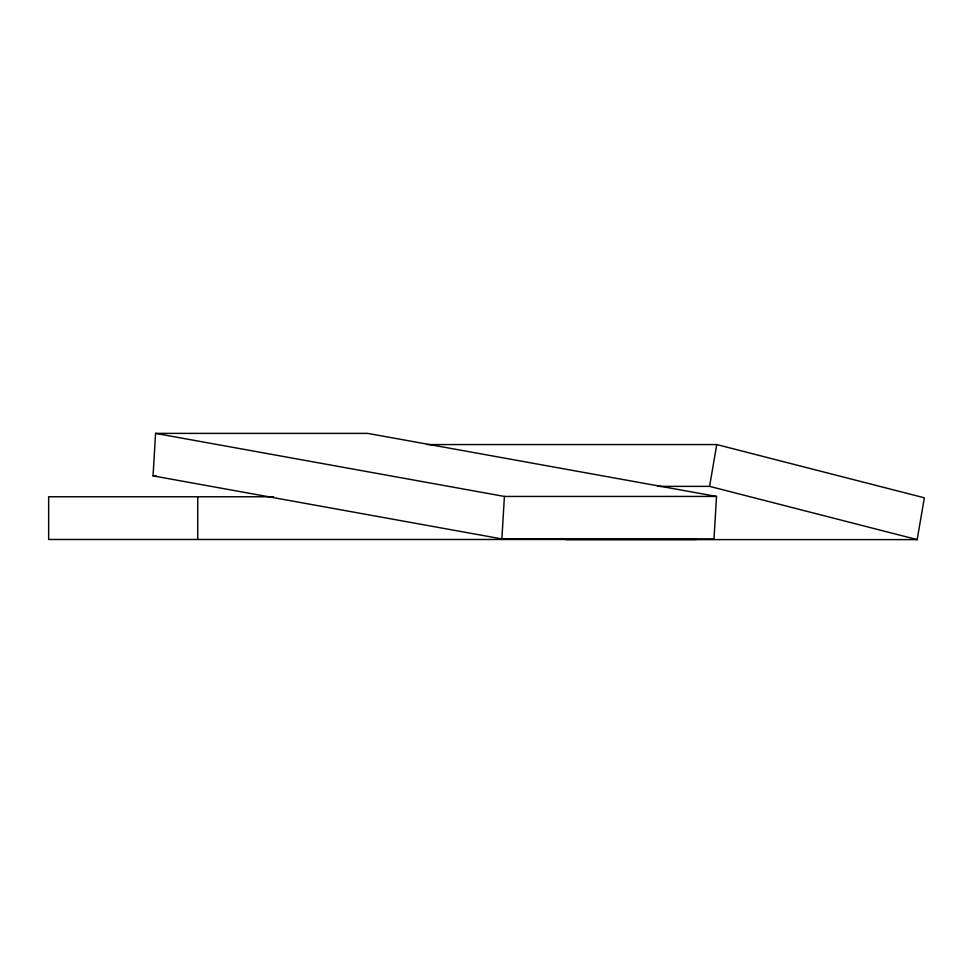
<?xml version="1.0" encoding="UTF-8"?>
<svg xmlns="http://www.w3.org/2000/svg" width="973" height="973" viewBox="0 0 973 973"><rect width="100%" height="100%" fill="white"/><g stroke="black" fill="none" stroke-linecap="round" stroke-linejoin="round"><path stroke-width="1.46" d="M153.041 475.87L155.583 433.386L367.697 433.386L716.529 496.437L713.987 538.92L501.873 538.92L153.041 475.87L156.069 475.87M501.873 538.92L504.403 496.437L155.583 433.386M657.955 486.366L709.572 486.366L716.748 444.564L924.35 497.811L917.174 539.614L566.468 539.614L562.041 538.483M426.77 444.564L716.748 444.564M504.403 496.437L716.529 496.437M273.571 496.765L48.65 496.765L48.65 539.48L696.741 539.48M709.572 486.366L917.174 539.614M197.726 496.765L197.726 539.48"/></g></svg>
